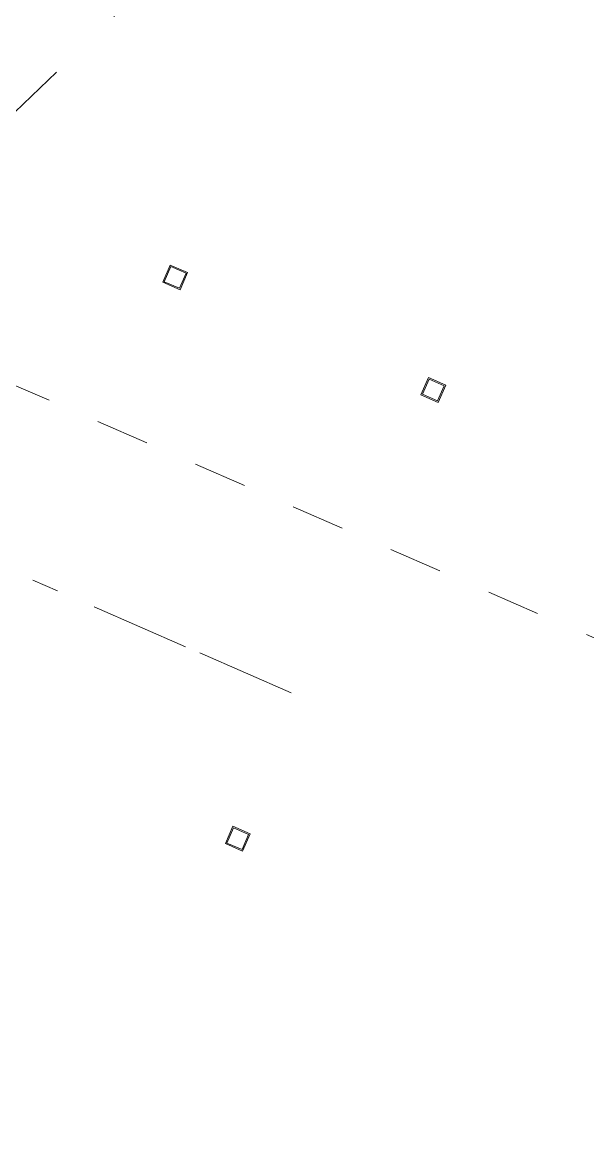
# Model space of a CAD drawing. Header units: millimetres. Extents: x -50172 to 68897, y -80883 to 956680.
# Drawn here: x -25612 to -22620, y -46368 to -40411 of the extents above; entities that cross this region are included whole.
import ezdxf
from ezdxf.enums import TextEntityAlignment as Align

# ---------------------------------------------------------------- set-up
doc = ezdxf.new("R2010")
doc.units = ezdxf.units.MM
doc.header["$MEASUREMENT"] = 0
for name, pattern in [('Dashed', [564.444447, 282.222223, -282.222223]), ('Double Dashed', [1093.611073, 529.166651, -211.666656, 141.111112, -211.666656]), ('Long Dashed', [1058.333302, 634.99999, -423.333311])]:
    doc.linetypes.add(name, pattern=pattern)
for name, color, linetype in [('A-95-MC_Marker_Section_P2.Marker', 7, 'Continuous'), ('COLUMN.IFC Import', 7, 'Continuous'), ('New_A-15-MG_Structural_Grid_Phase_2', 7, 'Continuous'), ('New_A-25-M_Wall_Ext', 7, 'Continuous')]:
    doc.layers.add(name, color=color, linetype=linetype)
for name, color, linetype, lineweight in [('A-95-MC_Marker_Section_P2.Marker_Pen_No__1', 7, 'Continuous', 13), ('COLUMN.IFC Import_Pen_No__2', 8, 'Continuous', 15), ('New_A-25-M_Wall_Ext_Pen_No__1', 7, 'Continuous', 13), ('New_A-95-P_Drawing_Pen_No__1', 7, 'Continuous', 13), ('New_A-95-P_Drawing_Pen_No__191', 7, 'Continuous', 5)]:
    doc.layers.add(name, color=color, linetype=linetype, lineweight=lineweight)
doc.layers.add('New_A-15-MG_Structural_Grid_Phase_2_Pen_No__222', color=7, linetype='Continuous', lineweight=13, true_color=0x65af33)
doc.layers.add('New_A-25-M_Wall_Ext_Pen_No__107', color=7, linetype='Continuous', lineweight=15, true_color=0xa6a6a6)
doc.styles.add('GENERATED_STYLE_4', font='')
doc.styles.get('GENERATED_STYLE_4').set_extended_font_data('Swis721 BT')

# ---------------------------------------------------------------- blocks, each defined once
blk = doc.blocks.new('Wall_98_1', base_point=(-17745.3, -40981.9))
at = {"layer": 'New_A-25-M_Wall_Ext_Pen_No__107', "linetype": 'Continuous', "lineweight": 0, "true_color": 0x535353}
for points in [[(-25443.5, -37535.6), (-17712.6, -40906.7), (-17711.4, -40903.9), (-25442.3, -37532.9)], [(-25470.3, -37597), (-17739.3, -40968.1), (-17738.1, -40965.4), (-25469.1, -37594.3)]]:
    blk.add_hatch(color=251, dxfattribs=at).paths.add_polyline_path(points)
at = {"layer": 'New_A-25-M_Wall_Ext_Pen_No__107', "linetype": 'Continuous'}
blk.add_hatch(color=256, dxfattribs=at).paths.add_polyline_path([(-25476.2, -37610.8), (-17745.3, -40981.9), (-17739.3, -40968.1), (-25470.3, -37597)])
at = {"layer": 'New_A-25-M_Wall_Ext_Pen_No__1', "linetype": 'Continuous'}
for p, q in [((-25443.5, -37535.6), (-17712.6, -40906.7)), ((-25470.3, -37597), (-17739.3, -40968.1)), ((-25469.1, -37594.3), (-17738.1, -40965.4))]:
    blk.add_line(p, q, dxfattribs=at)
at = {"layer": 'New_A-25-M_Wall_Ext_Pen_No__1', "linetype": 'Continuous', "flags": 128}
for points in [[(-25428.5, -37538.9), (-25442.3, -37532.9)], [(-25367.1, -37565.7), (-25425.8, -37540.1)], [(-17711.4, -40903.9), (-25364.4, -37566.8)], [(-25476.2, -37610.8), (-17745.3, -40981.9)], [(-17745.3, -40981.9), (-17711.4, -40903.9)]]:
    blk.add_lwpolyline(points, dxfattribs=at)
blk = doc.blocks.new('Standard grid marker_5')
at = {"layer": 'New_A-15-MG_Structural_Grid_Phase_2_Pen_No__222', "linetype": 'Double Dashed'}
for p, q in [((705.1, 0), (17719.8, 0)), ((17719.8, 0), (18424.8, 0))]:
    blk.add_line(p, q, dxfattribs=at)
at = {"layer": 'New_A-15-MG_Structural_Grid_Phase_2_Pen_No__222', "style": 'GENERATED_STYLE_4'}
blk.add_attdef('AC_MarkerText_1', text='', height=350, rotation=360, dxfattribs=at).set_placement((-500, 43.4), align=Align.MIDDLE_CENTER)
blk = doc.blocks.new('Discrete Accessory 1906')
at = {"layer": 'COLUMN.IFC Import_Pen_No__2', "linetype": 'Continuous'}
for p, q in [((-50, 50), (50, 50)), ((-50, -50), (-50, 50)), ((-43.7, 43.7), (-43.7, -43.7)), ((43.7, 43.7), (-43.7, 43.7)), ((43.7, -43.7), (43.7, 43.7)), ((50, 50), (50, -50)), ((50, -50), (-50, -50)), ((-43.7, -43.7), (43.7, -43.7))]:
    blk.add_line(p, q, dxfattribs=at)
blk = doc.blocks.new('Discrete Accessory 1907')
at = {"layer": 'COLUMN.IFC Import_Pen_No__2', "linetype": 'Continuous'}
for p, q in [((-50, 50), (50, 50)), ((-50, -50), (-50, 50)), ((-43.7, 43.7), (-43.7, -43.7)), ((43.7, 43.7), (-43.7, 43.7)), ((43.7, -43.7), (43.7, 43.7)), ((50, 50), (50, -50)), ((50, -50), (-50, -50)), ((-43.7, -43.7), (43.7, -43.7))]:
    blk.add_line(p, q, dxfattribs=at)
blk = doc.blocks.new('Discrete Accessory 1909')
at = {"layer": 'COLUMN.IFC Import_Pen_No__2', "linetype": 'Continuous'}
for p, q in [((-50, 50), (50, 50)), ((-50, -50), (-50, 50)), ((-43.7, 43.7), (-43.7, -43.7)), ((43.7, 43.7), (-43.7, 43.7)), ((43.7, -43.7), (43.7, 43.7)), ((50, 50), (50, -50)), ((50, -50), (-50, -50)), ((-43.7, -43.7), (43.7, -43.7))]:
    blk.add_line(p, q, dxfattribs=at)
blk = doc.blocks.new('Cutting Plane_7_1', base_point=(12010.4, -58755.3))
at = {"layer": 'A-95-MC_Marker_Section_P2.Marker_Pen_No__1', "linetype": 'Dashed'}
blk.add_line((11781.2, -58655.4), (-40955.4, -35659.6), dxfattribs=at)

msp = doc.modelspace()

# ---------------------------------------------------------------- linework, layer by layer
at = {"layer": 'New_A-95-P_Drawing_Pen_No__1', "linetype": 'Long Dashed'}
msp.add_line((-44942.9, -59472.2), (-23182.6, -38505.5), dxfattribs=at)
at = {"layer": 'New_A-95-P_Drawing_Pen_No__191', "linetype": 'Dashed'}
msp.add_arc((-26775.4, -43793.3), 6450.2, 246.15967, 336.50368, dxfattribs=at)

# ---------------------------------------------------------------- block references
at = {"layer": 'A-95-MC_Marker_Section_P2.Marker'}
msp.add_blockref('Cutting Plane_7_1', (12010.4, -58755.3), dxfattribs=at)
at = {"layer": 'COLUMN.IFC Import', "linetype": 'Continuous', "zscale": 1000, "rotation": 336.4404115839877}
for name, p in [('Discrete Accessory 1906', (-24803.3, -41760.8)), ('Discrete Accessory 1907', (-23435.7, -42357.1)), ('Discrete Accessory 1909', (-24471.7, -44733.1))]:
    msp.add_blockref(name, p, dxfattribs=at)
at = {"layer": 'New_A-15-MG_Structural_Grid_Phase_2', "color": 8, "linetype": 'Continuous', "lineweight": 15, "zscale": 1000, "rotation": 336.440411583993}
msp.add_blockref('Standard grid marker_5', (-40916, -36666.3), dxfattribs=at)
at = {"layer": 'New_A-25-M_Wall_Ext', "color": 250, "lineweight": 50, "true_color": 0x2a2a2a}
msp.add_blockref('Wall_98_1', (-17745.3, -40981.9), dxfattribs=at)

doc.saveas('drawing.dxf')
